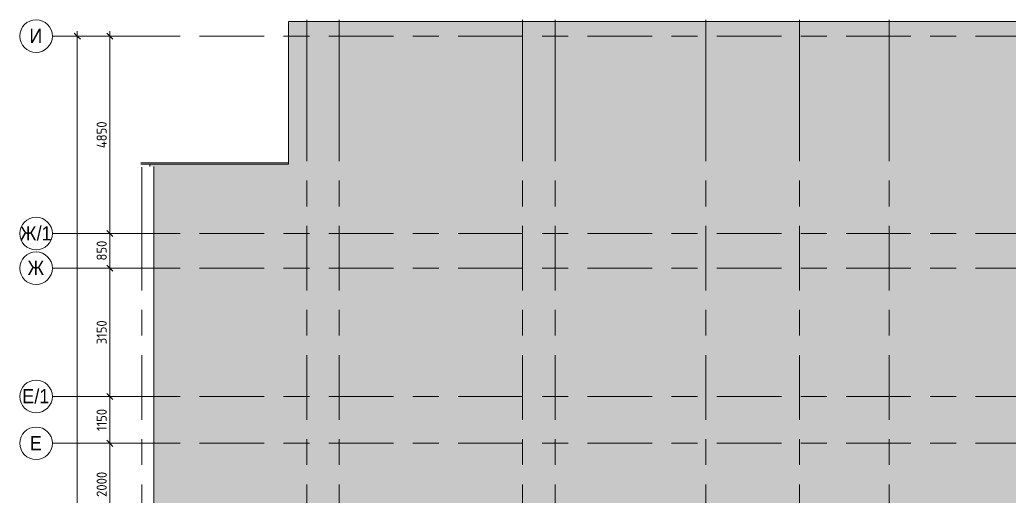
# Model space of a CAD drawing. Header units: millimetres. Extents: x 35316 to 242799, y -8553 to 29000.
# Drawn here: x 35316 to 59605, y 15701 to 27400 of the extents above; entities that cross this region are included whole.
import ezdxf

# ---------------------------------------------------------------- set-up
doc = ezdxf.new("R2010")
doc.units = ezdxf.units.MM
doc.linetypes.add('Осевая', pattern=[3175, 635, -476.25, 1587.5, -476.25])
for name, color, linetype, lineweight in [('A-ANNO-DIMS', 7, 'Continuous', 9), ('A-ANNO-DIMS-100', 7, 'Continuous', 9), ('A-DETL', 7, 'Continuous', 9), ('A-DETL-GENF', 7, 'Continuous', 9), ('A-GENM', 7, 'Continuous', 9), ('Оси', 7, 'Continuous', 9), ('Оси-1', 7, 'Continuous', 20), ('Оси-2', 7, 'Осевая', 9)]:
    doc.layers.add(name, color=color, linetype=linetype, lineweight=lineweight)
doc.layers.add('A-DETL-GENF-1', color=7, linetype='Continuous', lineweight=9, true_color=0xd4d4d4)
doc.styles.add('Arial', font='arial.ttf', dxfattribs={"width": 0.9, "height": 350})
doc.styles.add('ISOCPEUR', font='isocpeur.ttf', dxfattribs={"width": 0.9, "height": 250})
doc.dimstyles.new('ISO-2_5_0_9К_БОЛЬШОЙ', dxfattribs={"dimscale": 304.8, "dimtxt": 248.995294, "dimasz": 0.492126, "dimexe": 0.393701, "dimexo": 0.984252, "dimgap": 0, "dimtad": 1, "dimdec": 0, "dimrnd": 10, "dimzin": 0, "dimdsep": 46, "dimtxsty": 'ISOCPEUR', "dimblk1": 'OBLIQUE', "dimblk2": 'OBLIQUE', "dimsah": 1, "dimcen": 0.09, "dimdle": 0.393701, "dimazin": 0, "dimtfac": 1, "dimtdec": 4, "dimtix": 1, "dimtmove": 0, "dimatfit": 3, "dimfxl": 1, "dimtvp": 1, "dimtolj": 1, "dimtzin": 0, "dimarcsym": 2})
doc.dimstyles.new('ISO-2_5_0_9К_БОЛЬШОЙ_1', dxfattribs={"dimscale": 304.8, "dimtxt": 248.995294, "dimasz": 0.492126, "dimexe": 0.393701, "dimexo": 0.984252, "dimgap": 0, "dimtad": 1, "dimdec": 0, "dimrnd": 10, "dimzin": 0, "dimdsep": 46, "dimtxsty": 'ISOCPEUR', "dimblk1": 'OBLIQUE', "dimblk2": 'OBLIQUE', "dimsah": 1, "dimcen": 0.09, "dimdle": 0.393701, "dimazin": 0, "dimtfac": 1, "dimtdec": 4, "dimtix": 1, "dimtmove": 2, "dimatfit": 3, "dimfxl": 1, "dimtvp": 1, "dimtolj": 1, "dimtzin": 0, "dimarcsym": 2})

# ---------------------------------------------------------------- blocks, each defined once
blk = doc.blocks.new('парапет10 - парапет-22960140-План раскладки напольных покрытий 3 этажа в осях 12-23')
at = {"layer": 'A-GENM'}
for p, q in [((41910, 23888), (38287, 23888)), ((38287, 23851), (38510, 23851))]:
    blk.add_line(p, q, dxfattribs=at)
blk = doc.blocks.new('DET_L_Линия разрыва - М100-30654842-План раскладки напольных покрытий 3 этажа в осях 12-23')
at = {"layer": 'A-DETL-GENF'}
for p, q in [((11890, 300), (11740, 0)), ((12190, -300), (11890, 300)), ((11740, 0), (0, 0)), ((12340, 0), (12190, -300)), ((24080, 0), (12340, 0))]:
    blk.add_line(p, q, dxfattribs=at)
blk = doc.blocks.new('Ось сетки - D8-29747960-План раскладки напольных покрытий 3 этажа в осях 12-23')
at = {"layer": 'Оси-1'}
for start, end in [(360, 180), (180, 360)]:
    blk.add_arc((0, 0), 4, start, end, dxfattribs=at)
blk = doc.blocks.new('DIMBLOCK13-План раскладки напольных покрытий 3 этажа в осях 12-23')
at = {"layer": 'A-ANNO-DIMS-100'}
for p, q in [((37334, 27000), (37648, 27000)), ((37528, 27000), (37334, 27000)), ((37528, 27120), (37528, 22150)), ((37334, 22150), (37648, 22150)), ((37528, 22150), (37334, 22150))]:
    blk.add_line(p, q, dxfattribs=at)
at = {"layer": 'A-ANNO-DIMS-100', "lineweight": 20}
for p, q in [((37528, 27000), (37453, 27075)), ((37528, 27000), (37603, 26925)), ((37528, 22150), (37453, 22225)), ((37528, 22150), (37603, 22075))]:
    blk.add_line(p, q, dxfattribs=at)
at = {"layer": 'A-ANNO-DIMS-100', "color": 0, "insert": (37201, 24247), "char_height": 250, "width": 787.21, "attachment_point": 1, "rotation": 90, "line_spacing_factor": 1.149209, "style": 'ISOCPEUR'}
blk.add_mtext('4850', dxfattribs=at)
blk = doc.blocks.new('_Oblique')
at = {"color": 0, "linetype": 'ByBlock', "lineweight": -2}
blk.add_line((-0.5, -0.5), (0.5, 0.5), dxfattribs=at)
blk = doc.blocks.new('DIMBLOCK14-План раскладки напольных покрытий 3 этажа в осях 12-23')
at = {"layer": 'A-ANNO-DIMS-100'}
for p, q in [((37334, 22150), (37648, 22150)), ((37528, 22150), (37334, 22150)), ((37528, 22150), (37528, 21300)), ((37334, 21300), (37648, 21300)), ((37528, 21300), (37334, 21300))]:
    blk.add_line(p, q, dxfattribs=at)
at = {"layer": 'A-ANNO-DIMS-100', "lineweight": 20}
for p, q in [((37528, 22150), (37453, 22225)), ((37528, 22150), (37603, 22075)), ((37528, 21300), (37453, 21375)), ((37528, 21300), (37603, 21225))]:
    blk.add_line(p, q, dxfattribs=at)
at = {"layer": 'A-ANNO-DIMS-100', "color": 0, "insert": (37201, 21488), "char_height": 250, "width": 568.86, "attachment_point": 1, "rotation": 90, "line_spacing_factor": 1.149209, "style": 'ISOCPEUR'}
blk.add_mtext('850', dxfattribs=at)
blk = doc.blocks.new('DIMBLOCK15-План раскладки напольных покрытий 3 этажа в осях 12-23')
at = {"layer": 'A-ANNO-DIMS-100', "lineweight": 20}
for p, q in [((37528, 21300), (37453, 21375)), ((37528, 21300), (37603, 21225)), ((37528, 18150), (37453, 18225)), ((37528, 18150), (37603, 18075))]:
    blk.add_line(p, q, dxfattribs=at)
at = {"layer": 'A-ANNO-DIMS-100'}
for p, q in [((37334, 21300), (37648, 21300)), ((37528, 21300), (37334, 21300)), ((37528, 21300), (37528, 18150)), ((37334, 18150), (37648, 18150)), ((37528, 18150), (37334, 18150))]:
    blk.add_line(p, q, dxfattribs=at)
at = {"layer": 'A-ANNO-DIMS-100', "color": 0, "insert": (37201, 19431), "char_height": 250, "width": 706.76, "attachment_point": 1, "rotation": 90, "line_spacing_factor": 1.149209, "style": 'ISOCPEUR'}
blk.add_mtext('3150', dxfattribs=at)
blk = doc.blocks.new('DIMBLOCK16-План раскладки напольных покрытий 3 этажа в осях 12-23')
at = {"layer": 'A-ANNO-DIMS-100', "lineweight": 20}
for p, q in [((37528, 18150), (37453, 18225)), ((37528, 18150), (37603, 18075)), ((37528, 17000), (37453, 17075)), ((37528, 17000), (37603, 16925))]:
    blk.add_line(p, q, dxfattribs=at)
at = {"layer": 'A-ANNO-DIMS-100'}
for p, q in [((37334, 18150), (37648, 18150)), ((37528, 18150), (37334, 18150)), ((37528, 18150), (37528, 17000)), ((37334, 17000), (37648, 17000)), ((37528, 17000), (37334, 17000))]:
    blk.add_line(p, q, dxfattribs=at)
at = {"layer": 'A-ANNO-DIMS-100', "color": 0, "insert": (37201, 17302), "char_height": 250, "width": 655.05, "attachment_point": 1, "rotation": 90, "line_spacing_factor": 1.149209, "style": 'ISOCPEUR'}
blk.add_mtext('1150', dxfattribs=at)
blk = doc.blocks.new('DIMBLOCK17-План раскладки напольных покрытий 3 этажа в осях 12-23')
at = {"layer": 'A-ANNO-DIMS-100', "lineweight": 20}
for p, q in [((37528, 17000), (37453, 17075)), ((37528, 17000), (37603, 16925)), ((37528, 15000), (37453, 15075)), ((37528, 15000), (37603, 14925))]:
    blk.add_line(p, q, dxfattribs=at)
at = {"layer": 'A-ANNO-DIMS-100'}
for p, q in [((37334, 17000), (37648, 17000)), ((37528, 17000), (37334, 17000)), ((37528, 17000), (37528, 15000)), ((37334, 15000), (37648, 15000)), ((37528, 15000), (37334, 15000))]:
    blk.add_line(p, q, dxfattribs=at)
at = {"layer": 'A-ANNO-DIMS-100', "color": 0, "insert": (37201, 15684), "char_height": 250, "width": 758.48, "attachment_point": 1, "rotation": 90, "line_spacing_factor": 1.149209, "style": 'ISOCPEUR'}
blk.add_mtext('2000', dxfattribs=at)
blk = doc.blocks.new('DIMBLOCK25-План раскладки напольных покрытий 3 этажа в осях 12-23')
at = {"layer": 'A-ANNO-DIMS-100'}
for p, q in [((36534, 27000), (36848, 27000)), ((36728, 27000), (36534, 27000)), ((36728, 27120), (36728, -120)), ((36534, 0), (36848, 0)), ((36728, 0), (36534, 0))]:
    blk.add_line(p, q, dxfattribs=at)
at = {"layer": 'A-ANNO-DIMS-100', "lineweight": 20}
for p, q in [((36728, 27000), (36653, 27075)), ((36728, 27000), (36803, 26925)), ((36728, 0), (36653, 75)), ((36728, 0), (36803, -75))]:
    blk.add_line(p, q, dxfattribs=at)
at = {"layer": 'A-ANNO-DIMS-100', "color": 0, "insert": (36401, 13795), "char_height": 250, "width": 948.1, "attachment_point": 1, "rotation": 90, "line_spacing_factor": 1.149209, "style": 'ISOCPEUR'}
blk.add_mtext('27000', dxfattribs=at)

msp = doc.modelspace()

# ---------------------------------------------------------------- hatches: boundary and pattern name
at = {"layer": 'A-DETL-GENF-1'}
h = msp.add_hatch(color=256, dxfattribs=at)
h.paths.add_polyline_path([(84829.7, -258), (84829.7, 3300), (75858, 3300), (75858, -258), (79628.4, -258)])
h.paths.add_polyline_path([(66340.3, 11900), (66560, 11900), (66560, 27358), (41910, 27358), (41910, 23858), (38510, 23858), (38510, 23799.7), (38602.7, 23799.7), (38602.7, 15358), (42380, 15358), (42380, 11900), (64863.8, 11900)])

# ---------------------------------------------------------------- linework, layer by layer
at = {"layer": 'A-DETL'}
for p, q in [((66560, 27358), (41910, 27358)), ((41910, 27358), (41910, 23858)), ((41910, 23858), (38510, 23858)), ((38510, 23858), (38510, 23799.7))]:
    msp.add_line(p, q, dxfattribs=at)
at = {"layer": 'Оси'}
for p, q in [((42360, 24898.1), (42360, 27398.1)), ((43160, 24898.1), (43160, 27398.1)), ((47660, 24898.1), (47660, 27398.1)), ((48460, 24898.1), (48460, 27398.1)), ((52160, 24898.1), (52160, 27398.1)), ((54460, 24898.1), (54460, 27398.1)), ((56660, 24898.1), (56660, 27398.1)), ((36115.9, 27000), (38615.9, 27000)), ((38310, 21277.7), (38310, 23777.7)), ((36115.9, 22150), (38615.9, 22150)), ((36115.9, 21300), (38615.9, 21300)), ((36115.9, 18150), (38615.9, 18150)), ((36115.9, 17000), (38615.9, 17000))]:
    msp.add_line(p, q, dxfattribs=at)
at = {"layer": 'Оси-2'}
for p, q in [((38615.9, 27000), (82179.5, 27000)), ((42360, 593.7), (42360, 24898.1)), ((43160, 593.7), (43160, 24898.1)), ((47660, 593.7), (47660, 24898.1)), ((48460, 593.7), (48460, 24898.1)), ((52160, 593.7), (52160, 24898.1)), ((54460, 593.7), (54460, 24898.1)), ((56660, 593.7), (56660, 24898.1)), ((38615.9, 22150), (82179.5, 22150)), ((38310, 593.7), (38310, 21277.7)), ((38615.9, 21300), (82179.5, 21300)), ((38615.9, 18150), (82179.5, 18150)), ((38615.9, 17000), (82179.5, 17000))]:
    msp.add_line(p, q, dxfattribs=at)

# ---------------------------------------------------------------- block references
at = {"layer": 'A-DETL-GENF', "rotation": 270.0000000000003}
msp.add_blockref('DET_L_Линия разрыва - М100-30654842-План раскладки напольных покрытий 3 этажа в осях 12-23', (38602.7, 23799.7), dxfattribs=at)
at = {"layer": 'A-GENM'}
msp.add_blockref('парапет10 - парапет-22960140-План раскладки напольных покрытий 3 этажа в осях 12-23', (0, 0), dxfattribs=at)
at = {"layer": 'Оси-1', "xscale": 99.99999999999993, "yscale": 99.99999999999993, "zscale": 99.99999999999993, "rotation": 269.9999999999994}
for p in [(35715.9, 27000), (35715.9, 22150), (35715.9, 21300), (35715.9, 18150), (35715.9, 17000)]:
    msp.add_blockref('Ось сетки - D8-29747960-План раскладки напольных покрытий 3 этажа в осях 12-23', p, dxfattribs=at)

# ---------------------------------------------------------------- texts
at = {"layer": 'Оси', "char_height": 350, "attachment_point": 1, "style": 'Arial'}
for s, insert, width in [('\\fArial|b0|i0|c204|p34|;\\W.9;И', (35551.5, 27181), 389.62), ('/1', (35730, 22331), 454.557), ('\\fArial|b0|i0|c204|p34|;\\W.9;Ж', (35319.3, 22331), 497.848), ('\\fArial|b0|i0|c204|p34|;\\W.9;Ж', (35506.9, 21481), 497.848), ('\\fArial|b0|i0|c204|p34|;\\W.9;Е', (35376, 18331), 360.759), ('/1', (35673.6, 18331), 454.557), ('\\fArial|b0|i0|c204|p34|;\\W.9;Е', (35563.2, 17181), 360.759)]:
    msp.add_mtext(s, dxfattribs=dict(at, insert=insert, width=width))

# ---------------------------------------------------------------- dimensions: what is measured, and where the dimension line sits
at = {"layer": 'A-ANNO-DIMS'}
dim = msp.add_linear_dim(base=(36728, 0), p1=(36834.1, 27000), p2=(36834.1, 0), angle=90, dimstyle='ISO-2_5_0_9К_БОЛЬШОЙ_1', override={"dimpost": '<>', "dimfxl": 26999.999823}, dxfattribs=at)
dim.commit()
dim.dimension.update_dxf_attribs({"geometry": 'DIMBLOCK25-План раскладки напольных покрытий 3 этажа в осях 12-23', "text_midpoint": (36568.1, 14269.3), "dimtype": 160, "text_rotation": 90})
for base, p1, p2, override, picture, middle in [((37528, 22150), (37634.1, 27000), (37634.1, 22150), {"dimpost": '<>', "dimfxl": 4849.999753}, 'DIMBLOCK13-План раскладки напольных покрытий 3 этажа в осях 12-23', (37403, 24575)), ((37528, 21300), (37634.1, 22150), (37634.1, 21300), {"dimpost": '<>', "dimfxl": 850}, 'DIMBLOCK14-План раскладки напольных покрытий 3 этажа в осях 12-23', (37403, 21725)), ((37528, 18150), (37634.1, 21300), (37634.1, 18150), {"dimpost": '<>', "dimfxl": 3150}, 'DIMBLOCK15-План раскладки напольных покрытий 3 этажа в осях 12-23', (37403, 19725)), ((37528, 17000), (37634.1, 18150), (37634.1, 17000), {"dimpost": '<>', "dimfxl": 1150}, 'DIMBLOCK16-План раскладки напольных покрытий 3 этажа в осях 12-23', (37403, 17575)), ((37528, 15000), (37634.1, 17000), (37634.1, 15000), {"dimpost": '<>', "dimfxl": 2000.000075}, 'DIMBLOCK17-План раскладки напольных покрытий 3 этажа в осях 12-23', (37403, 16000))]:
    dim = msp.add_linear_dim(base=base, p1=p1, p2=p2, angle=90, dimstyle='ISO-2_5_0_9К_БОЛЬШОЙ', override=override, dxfattribs=at)
    dim.commit()
    dim.dimension.update_dxf_attribs({"geometry": picture, "text_midpoint": middle})

doc.saveas('drawing.dxf')
